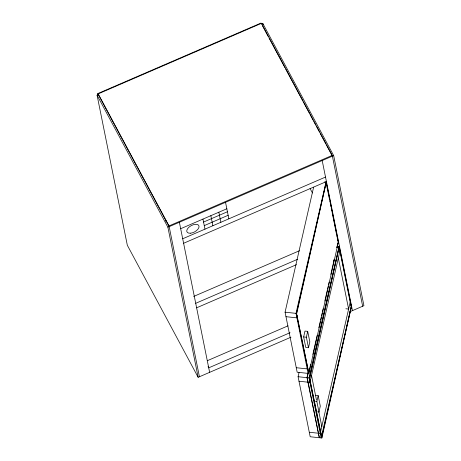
<?xml version="1.0" encoding="UTF-8"?>
<svg xmlns="http://www.w3.org/2000/svg" width="461" height="461" viewBox="0 0 461 461"><rect width="100%" height="100%" fill="white"/><g stroke="black" fill="none" stroke-linecap="round" stroke-linejoin="round"><path stroke-width="0.69" d="M296.492 313.353L326.267 182.089L338.374 242.117L308.87 373.416L296.492 313.353L308.87 373.416M296.763 313.382L326.267 182.089M303.649 336.945L304.969 331.073L307.706 331.361L309.827 341.866L308.507 347.738L305.77 347.456L303.649 336.945L306.386 337.233L308.507 347.738M306.386 337.233L307.706 331.361M308.334 372.736L307.228 377.651L319.335 437.685L306.957 377.622L308.063 372.707M308.599 373.387L310.645 364.259M312.858 354.428L316.171 339.682M316.482 338.282L317.116 335.47M318.851 327.748L320.268 321.432M320.585 320.026L321.219 317.22M321.53 315.814L322.164 313.002M322.481 311.601L323.109 308.789M324.844 301.068L327.212 290.539M327.529 289.133L328.157 286.321M328.474 284.921L329.108 282.109M330.842 274.387L334.156 259.641M336.835 247.707L337.942 242.791L337.296 245.604M309.504 377.887L339.279 246.623L351.386 306.657L321.882 437.95L309.504 377.887L321.882 437.95M309.78 377.916L339.279 246.623M317.6 411.869L318.972 412.013L316.851 401.508L318.171 395.63L315.433 395.342M318.972 412.013L320.291 406.135L318.171 395.63M321.611 437.921L351.109 306.628L339.008 246.595L336.956 246.37M308.599 371.289L308.115 373.398L297.178 372.217L285.071 312.183L313.613 187.201M308.115 373.398L296.014 313.365L325.99 182.06L324.625 181.911M297.403 315.756L296.919 317.865L285.981 316.684M351.386 306.657L321.127 437.933L310.19 436.751L298.083 376.718L299.045 372.505M307.689 366.789L307.21 368.892L296.267 367.717M333.608 261.75L334.087 259.647M321.127 437.933L309.026 377.899L339.008 246.595M339.913 251.095L309.93 382.4L298.993 381.224M350.204 302.122L320.222 433.426L309.279 432.251M98.066 94.983L97.784 93.577L261.007 23.05M290.96 337.204L198.155 377.305L127.328 245.258L97.069 95.173L98.343 94.626L98.193 93.871L261.416 23.35L332.243 155.392L362.657 306.225M261.571 24.099L262.845 23.546L333.672 155.593L363.931 305.678L349.807 311.774M199.429 376.752L169.02 225.919L332.243 155.392M198.155 377.305L167.896 227.221L333.672 155.593M180.672 228.714L226.835 208.77M203.549 222.069L227.434 211.749M204.263 225.608L228.149 215.287M182.7 238.769L325.524 177.059M183.605 243.275L326.428 181.565M193.66 296.446L299.454 250.738M195.712 303.309L297.541 259.307M196.622 307.81L296.463 264.672M336.795 247.24L339.44 246.099M207.335 360.698L288.004 325.841M290.055 332.704L208.724 367.843L208.049 366.581M315.485 401.364L316.851 401.508M345.883 308.766L348.62 309.06L338.328 258.033M285.071 312.183L296.014 313.365M298.083 376.718L309.026 377.899M262.58 25.983L268.348 36.736M269.022 37.998L284.95 67.692M285.63 68.954L302.912 101.178M303.592 102.44L309.348 113.181M310.028 114.443L313.077 120.131M313.757 121.393L315.791 125.185M316.465 126.452L319.519 132.134M320.193 133.402L325.956 144.137M326.636 145.405L332.393 156.146M310.074 188.532L312.443 192.957M337.521 239.708L338.535 241.599M350.533 304.243L351.207 305.505M98.193 93.871L169.02 225.919M97.784 93.577L169.17 226.668M97.069 95.173L167.896 227.221M322.193 160.555L352.452 310.633M326.123 182.7L326.901 186.561M327.039 187.258L329.511 199.509M329.794 200.904L330.076 202.304M330.283 203.336L330.986 206.833M331.2 207.888L331.903 211.374M332.116 212.423L332.398 213.823M332.606 214.866L333.315 218.358M333.528 219.413L334.231 222.911M334.438 223.942L336.547 234.413M336.766 235.49L337.049 236.891M337.187 237.588L337.971 241.449M262.845 23.546L263.127 24.957M311.515 375.461L316.448 399.929M318.845 411.811L321.807 426.494M225.533 202.316L228.863 218.825M218.842 212.221L220.871 222.277M210.85 215.679L212.878 225.734M202.949 219.09L204.978 229.146M179.369 222.26L209.634 372.344M165.799 220.381L166.081 221.793M190.468 233.208A6.731 3.561 -28.2 0 0 199.019 226.126A6.731 3.561 -28.2 0 0 189.206 226.973A6.731 3.561 -28.2 0 0 190.468 233.208"/></g></svg>
